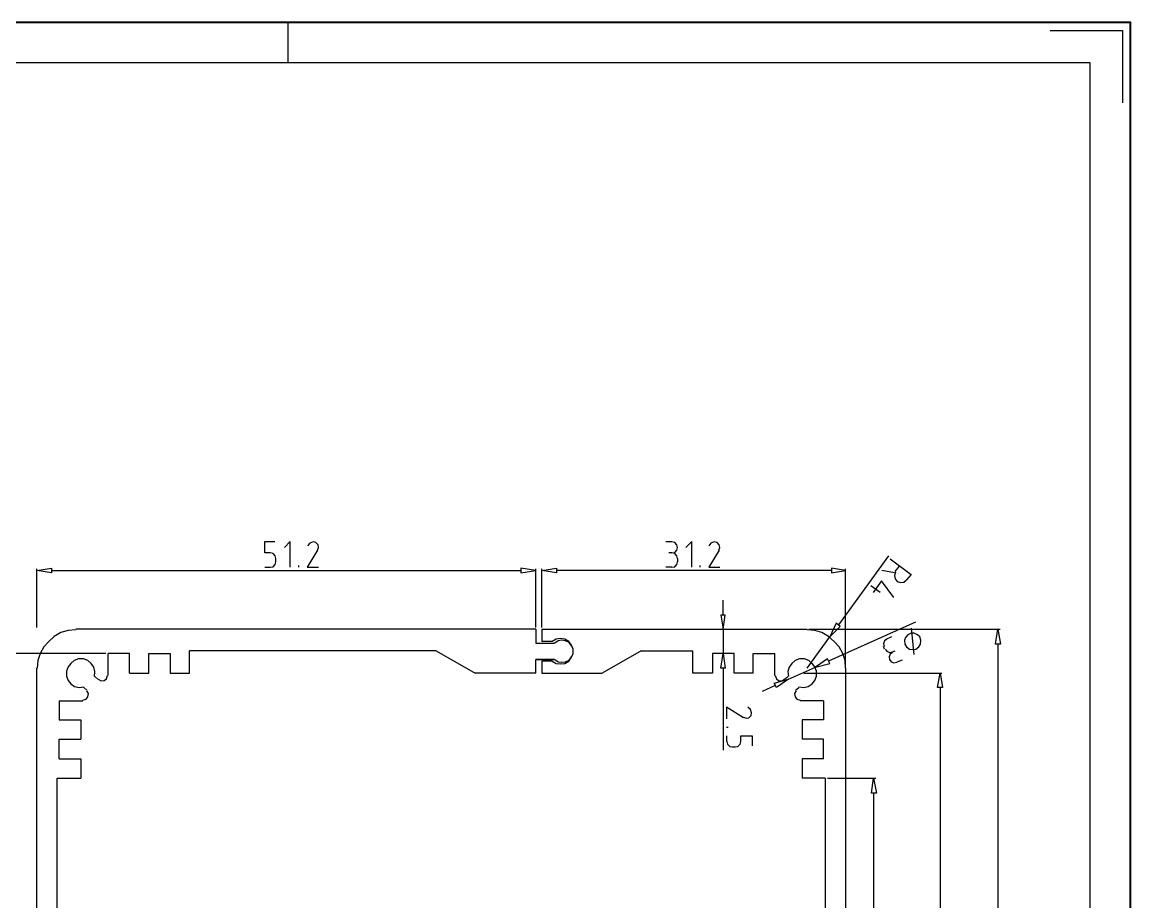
# Model space of a CAD drawing. Extents: x 0 to 7.8, y 0 to 11.
# Drawn here: x 2.73 to 7.78, y 6.96 to 10.97 of the extents above; entities that cross this region are included whole.
import ezdxf

# ---------------------------------------------------------------- set-up
doc = ezdxf.new("R2010")
doc.units = 0
doc.header["$MEASUREMENT"] = 0
doc.linetypes.add('AUSGEZOGEN', pattern=[0])
doc.layers.get('0').update_dxf_attribs({"linetype": 'AUSGEZOGEN'})

msp = doc.modelspace()

# ---------------------------------------------------------------- linework, layer by layer
for points in [[(0.1125, 0.125), (7.7775, 0.125), (7.7775, 0.125), (7.7775, 10.9675), (7.7775, 10.9675), (0.1125, 10.9675)], [(7.775, 10.965), (0.1125, 10.965), (0.1125, 10.965), (0.1125, 0.125), (0.1125, 0.125), (7.775, 0.125), (7.775, 0.125), (7.775, 10.965)], [(3.9425, 10.965), (3.9425, 10.7825)], [(7.41, 10.93), (7.74, 10.93), (7.74, 10.93), (7.74, 10.6)], [(6.8625, 10.7825), (0.295, 10.7825), (0.295, 10.7825), (0.295, 0.3075), (0.295, 0.3075), (7.5925, 0.3075)], [(7.5925, 0.3075), (7.5925, 10.7825), (7.5925, 10.7825), (0.295, 10.7825)], [(3.8625, 8.5525), (3.8375, 8.5525), (3.8375, 8.5525), (3.8375, 8.605), (3.8375, 8.605), (3.8825, 8.605)], [(3.9525, 8.4875), (3.9525, 8.605), (3.9525, 8.605), (3.9275, 8.5775)], [(4.0775, 8.565), (4.0825, 8.5775), (4.0825, 8.5775), (4.08, 8.59), (4.08, 8.59), (4.07, 8.6), (4.07, 8.6), (4.0575, 8.6025), (4.0575, 8.6025), (4.0425, 8.5975), (4.0425, 8.5975), (4.0325, 8.585)], [(5.6625, 8.605), (5.69, 8.605)], [(5.69, 8.5525), (5.7025, 8.555), (5.7025, 8.555), (5.7125, 8.565), (5.7125, 8.565), (5.715, 8.5775), (5.715, 8.5775), (5.7125, 8.59), (5.7125, 8.59), (5.7025, 8.6), (5.7025, 8.6), (5.69, 8.6025)], [(5.78, 8.4875), (5.78, 8.605), (5.78, 8.605), (5.7525, 8.5775)], [(5.9025, 8.565), (5.9075, 8.5775), (5.9075, 8.5775), (5.905, 8.59), (5.905, 8.59), (5.895, 8.6), (5.895, 8.6), (5.8825, 8.6025), (5.8825, 8.6025), (5.8675, 8.5975), (5.8675, 8.5975), (5.8575, 8.585)], [(3.8875, 8.5275), (3.885, 8.54), (3.885, 8.54), (3.875, 8.55), (3.875, 8.55), (3.8625, 8.5525)], [(3.8875, 8.5125), (3.8875, 8.5275)], [(4.0775, 8.565), (4.03, 8.4875), (4.03, 8.4875), (4.0825, 8.4875)], [(5.69, 8.5525), (5.675, 8.5525)], [(5.715, 8.5275), (5.7125, 8.54), (5.7125, 8.54), (5.7025, 8.55), (5.7025, 8.55), (5.69, 8.5525)], [(5.715, 8.5275), (5.715, 8.5125)], [(5.905, 8.565), (5.8575, 8.4875), (5.8575, 8.4875), (5.9075, 8.4875)], [(6.675, 8.54), (6.4475, 8.225)], [(6.6825, 8.525), (6.7775, 8.455), (6.7775, 8.455), (6.7575, 8.43)], [(2.8675, 8.4825), (2.8675, 8.4625), (2.8675, 8.4625), (2.8, 8.4725), (2.8675, 8.4825), (2.8675, 8.4825)], [(2.8, 8.2125), (2.8, 8.48)], [(3.8375, 8.4875), (3.8625, 8.4875)], [(3.8625, 8.4875), (3.875, 8.49), (3.875, 8.49), (3.885, 8.5), (3.885, 8.5), (3.8875, 8.5125)], [(3.9925, 8.4875), (3.9925, 8.495)], [(5.0025, 8.4825), (5.0025, 8.4625), (5.0025, 8.4625), (5.07, 8.4725), (5.0025, 8.4825), (5.0025, 8.4825)], [(5.07, 8.2125), (5.07, 8.48)], [(5.165, 8.4825), (5.165, 8.4625), (5.165, 8.4625), (5.0975, 8.4725), (5.165, 8.4825), (5.165, 8.4825)], [(5.0975, 8.2125), (5.0975, 8.48)], [(5.69, 8.4875), (5.6625, 8.4875)], [(5.69, 8.4875), (5.7025, 8.49), (5.7025, 8.49), (5.7125, 8.5), (5.7125, 8.5), (5.715, 8.5125)], [(5.8175, 8.4875), (5.8175, 8.495)], [(6.415, 8.4825), (6.415, 8.4625), (6.415, 8.4625), (6.48, 8.4725), (6.415, 8.4825), (6.415, 8.4825)], [(6.48, 8.0375), (6.48, 8.48)], [(6.705, 8.4675), (6.725, 8.4925)], [(2.8675, 8.4725), (5.0025, 8.4725)], [(6.415, 8.4725), (5.165, 8.4725)], [(6.7, 8.35), (6.6425, 8.425), (6.6425, 8.425), (6.605, 8.3725)], [(6.7025, 8.4625), (6.645, 8.4725)], [(6.7075, 8.465), (6.7025, 8.45), (6.7025, 8.45), (6.705, 8.435), (6.705, 8.435), (6.715, 8.4225), (6.715, 8.4225), (6.73, 8.4175), (6.73, 8.4175), (6.745, 8.42), (6.745, 8.42), (6.7575, 8.43)], [(6.6375, 8.3725), (6.595, 8.4025)], [(5.9225, 8.27), (5.9225, 8.3375)], [(5.9325, 8.27), (5.9125, 8.27), (5.9125, 8.27), (5.9225, 8.205), (5.9325, 8.27), (5.9325, 8.27)], [(6.7975, 8.2375), (6.4025, 8.06)], [(6.455, 8.2175), (6.4375, 8.2325), (6.4375, 8.2325), (6.4075, 8.17), (6.455, 8.2175), (6.455, 8.2175)], [(2.9775, 8.2025), (2.9425, 8.2), (2.9425, 8.2), (2.91, 8.19), (2.91, 8.19), (2.88, 8.1725), (2.88, 8.1725), (2.855, 8.15), (2.855, 8.15), (2.8325, 8.125), (2.8325, 8.125), (2.815, 8.095), (2.815, 8.095), (2.805, 8.0625), (2.805, 8.0625), (2.8025, 8.0275)], [(5.07, 8.205), (2.9775, 8.205)], [(5.07, 8.205), (5.07, 8.1425), (5.07, 8.1425), (5.155, 8.1425)], [(5.0975, 8.205), (5.0975, 8.15)], [(5.0975, 8.205), (6.305, 8.205)], [(5.9225, 8.205), (5.9225, 8.095)], [(6.48, 8.0275), (6.4775, 8.0625), (6.4775, 8.0625), (6.4675, 8.095), (6.4675, 8.095), (6.45, 8.125), (6.45, 8.125), (6.4275, 8.15), (6.4275, 8.15), (6.4025, 8.1725), (6.4025, 8.1725), (6.3725, 8.19), (6.3725, 8.19), (6.34, 8.2), (6.34, 8.2), (6.305, 8.2025)], [(6.3125, 8.205), (7.1825, 8.205)], [(6.665, 8.16), (6.69, 8.1725)], [(6.8, 8.115), (6.8125, 8.125), (6.8125, 8.125), (6.82, 8.1375), (6.82, 8.1375), (6.8225, 8.155), (6.8225, 8.155), (6.8175, 8.17), (6.8175, 8.17), (6.8075, 8.18), (6.8075, 8.18), (6.7925, 8.1875), (6.7925, 8.1875), (6.7775, 8.1875), (6.7775, 8.1875), (6.7625, 8.18), (6.7625, 8.18), (6.7525, 8.1675), (6.7525, 8.1675), (6.7475, 8.155), (6.7475, 8.155), (6.75, 8.1375), (6.75, 8.1375), (6.7575, 8.125), (6.7575, 8.125), (6.77, 8.115), (6.77, 8.115), (6.785, 8.1125), (6.785, 8.1125), (6.8, 8.115)], [(6.7775, 8.21), (6.79, 8.09)], [(7.185, 8.1375), (7.1625, 8.1375), (7.1625, 8.1375), (7.1725, 8.205), (7.185, 8.1375), (7.185, 8.1375)], [(5.145, 8.15), (5.0975, 8.15)], [(5.145, 8.06), (5.1625, 8.05), (5.1625, 8.05), (5.1825, 8.0475), (5.1825, 8.0475), (5.2025, 8.05), (5.2025, 8.05), (5.22, 8.06), (5.22, 8.06), (5.2325, 8.0775), (5.2325, 8.0775), (5.24, 8.095), (5.24, 8.095), (5.24, 8.115), (5.24, 8.115), (5.2325, 8.1325), (5.2325, 8.1325), (5.22, 8.15), (5.22, 8.15), (5.2025, 8.16), (5.2025, 8.16), (5.1825, 8.1625), (5.1825, 8.1625), (5.1625, 8.16), (5.1625, 8.16), (5.145, 8.15)], [(5.1575, 8.0675), (5.1725, 8.0575), (5.1725, 8.0575), (5.1875, 8.055), (5.1875, 8.055), (5.205, 8.0575), (5.205, 8.0575), (5.2225, 8.065), (5.2225, 8.065), (5.2325, 8.08), (5.2325, 8.08), (5.24, 8.095), (5.24, 8.095), (5.24, 8.115), (5.24, 8.115), (5.2325, 8.13), (5.2325, 8.13), (5.2225, 8.145), (5.2225, 8.145), (5.205, 8.1525), (5.205, 8.1525), (5.1875, 8.155), (5.1875, 8.155), (5.1725, 8.1525), (5.1725, 8.1525), (5.1575, 8.1425)], [(6.305, 8.0275), (6.4075, 8.17)], [(6.6675, 8.16), (6.6575, 8.1525), (6.6575, 8.1525), (6.6525, 8.14), (6.6525, 8.14), (6.655, 8.1275)], [(6.6575, 8.115), (6.6525, 8.1275)], [(7.1725, 8.1375), (7.1725, 2.9525)], [(3.115, 8.095), (2.5425, 8.095)], [(3.0625, 7.99), (3.065, 8.0125), (3.065, 8.0125), (3.06, 8.0325), (3.06, 8.0325), (3.0475, 8.05), (3.0475, 8.05), (3.0325, 8.0625), (3.0325, 8.0625), (3.0125, 8.07), (3.0125, 8.07), (2.99, 8.07), (2.99, 8.07), (2.97, 8.0625), (2.97, 8.0625), (2.955, 8.05), (2.955, 8.05), (2.9425, 8.035), (2.9425, 8.035), (2.935, 8.015), (2.935, 8.015), (2.935, 7.9925), (2.935, 7.9925), (2.9425, 7.9725), (2.9425, 7.9725), (2.955, 7.9575), (2.955, 7.9575), (2.9725, 7.945), (2.9725, 7.945), (2.9925, 7.94), (2.9925, 7.94), (3.015, 7.9425)], [(3.125, 8.005), (3.125, 8.095)], [(3.2225, 8.095), (3.125, 8.095)], [(3.125, 7.995), (3.125, 8.095)], [(3.2225, 8.005), (3.2225, 8.095)], [(3.31, 8.095), (3.4075, 8.095), (3.4075, 8.095), (3.4075, 8.005), (3.4075, 8.005), (3.495, 8.005), (3.495, 8.005), (3.495, 8.1075)], [(3.31, 8.005), (3.31, 8.095)], [(4.6175, 8.1075), (3.495, 8.1075)], [(4.6175, 8.1075), (4.795, 8.005)], [(5.55, 8.1075), (5.3725, 8.005)], [(5.55, 8.1075), (5.785, 8.1075)], [(5.9725, 8.095), (5.875, 8.095), (5.875, 8.095), (5.875, 8.005), (5.875, 8.005), (5.785, 8.005), (5.785, 8.005), (5.785, 8.1075)], [(5.9325, 8.0275), (5.9125, 8.0275), (5.9125, 8.0275), (5.9225, 8.095), (5.9325, 8.0275), (5.9325, 8.0275)], [(5.9725, 8.005), (5.9725, 8.095)], [(6.06, 8.005), (6.06, 8.095)], [(6.06, 8.095), (6.1575, 8.095)], [(6.1575, 7.995), (6.1575, 8.095)], [(6.2675, 7.9425), (6.29, 7.94), (6.29, 7.94), (6.31, 7.945), (6.31, 7.945), (6.3275, 7.9575), (6.3275, 7.9575), (6.34, 7.9725), (6.34, 7.9725), (6.3475, 7.9925), (6.3475, 7.9925), (6.3475, 8.015), (6.3475, 8.015), (6.34, 8.035), (6.34, 8.035), (6.3275, 8.05), (6.3275, 8.05), (6.3125, 8.0625), (6.3125, 8.0625), (6.2925, 8.07), (6.2925, 8.07), (6.27, 8.07), (6.27, 8.07), (6.25, 8.0625), (6.25, 8.0625), (6.235, 8.05), (6.235, 8.05), (6.2225, 8.0325), (6.2225, 8.0325), (6.2175, 8.0125), (6.2175, 8.0125), (6.22, 7.99)], [(6.4075, 8.05), (6.3975, 8.07), (6.3975, 8.07), (6.3425, 8.0325), (6.4075, 8.05), (6.4075, 8.05)], [(6.66, 8.115), (6.6675, 8.105), (6.6675, 8.105), (6.68, 8.1), (6.68, 8.1), (6.6925, 8.1025)], [(6.6925, 8.1), (6.6825, 8.0925), (6.6825, 8.0925), (6.6775, 8.08), (6.6775, 8.08), (6.68, 8.0675), (6.68, 8.0675), (6.6875, 8.0575), (6.6875, 8.0575), (6.7, 8.0525), (6.7, 8.0525), (6.7125, 8.055)], [(6.6925, 8.1025), (6.705, 8.1075)], [(2.8, 3.0625), (2.8, 8.0275)], [(5.07, 8.005), (5.07, 8.0675)], [(5.155, 8.0675), (5.07, 8.0675), (5.07, 8.0675), (5.155, 8.0675)], [(5.0975, 8.06), (5.0975, 8.005)], [(5.145, 8.06), (5.0975, 8.06)], [(5.9225, 8.0275), (5.9225, 7.655)], [(6.22, 7.9775), (6.3425, 8.0325)], [(6.48, 8.0275), (6.48, 3.0625)], [(6.7375, 8.065), (6.7125, 8.055)], [(3.0775, 7.9775), (3.065, 7.99)], [(3.08, 7.9775), (3.0925, 7.97), (3.0925, 7.97), (3.1075, 7.9725), (3.1075, 7.9725), (3.1175, 7.98), (3.1175, 7.98), (3.1225, 7.995)], [(3.2225, 8.005), (3.31, 8.005)], [(5.07, 8.005), (4.795, 8.005)], [(5.0975, 8.005), (5.3725, 8.005)], [(6.06, 8.005), (5.9725, 8.005)], [(6.165, 7.94), (6.155, 7.96), (6.155, 7.96), (6.22, 7.9775), (6.165, 7.94), (6.165, 7.94)], [(6.16, 7.995), (6.165, 7.98), (6.165, 7.98), (6.175, 7.9725), (6.175, 7.9725), (6.19, 7.97), (6.19, 7.97), (6.2025, 7.9775)], [(6.2025, 7.9775), (6.2175, 7.99)], [(6.29, 8.005), (6.9175, 8.005)], [(6.92, 7.94), (6.8975, 7.94), (6.8975, 7.94), (6.91, 8.005), (6.92, 7.94), (6.92, 7.94)], [(3.01, 7.8825), (3.025, 7.8875), (3.025, 7.8875), (3.0325, 7.8975), (3.0325, 7.8975), (3.035, 7.9125), (3.035, 7.9125), (3.0275, 7.925)], [(3.0275, 7.9275), (3.015, 7.94)], [(6.16, 7.95), (6.1, 7.9225)], [(6.255, 7.925), (6.2475, 7.9125), (6.2475, 7.9125), (6.25, 7.8975), (6.25, 7.8975), (6.2575, 7.8875), (6.2575, 7.8875), (6.2725, 7.8825)], [(6.2525, 7.9275), (6.2675, 7.94)], [(6.91, 7.94), (6.91, 3.15)], [(2.9025, 7.88), (2.9025, 7.7925)], [(2.9025, 7.88), (3, 7.88)], [(2.9025, 7.88), (3.01, 7.88)], [(6.38, 7.88), (6.2725, 7.88)], [(6.38, 7.88), (6.38, 7.7925)], [(6.015, 7.8025), (5.9375, 7.85), (5.9375, 7.85), (5.9375, 7.7975)], [(6.015, 7.805), (6.0275, 7.8), (6.0275, 7.8), (6.04, 7.8025), (6.04, 7.8025), (6.05, 7.8125), (6.05, 7.8125), (6.0525, 7.825), (6.0525, 7.825), (6.0475, 7.84), (6.0475, 7.84), (6.035, 7.85)], [(2.9025, 7.7925), (3, 7.7925)], [(3, 7.7925), (3, 7.705)], [(6.2825, 7.7925), (6.2825, 7.705)], [(6.38, 7.7925), (6.2825, 7.7925)], [(5.9375, 7.76), (5.945, 7.76)], [(5.9375, 7.72), (5.9375, 7.695)], [(6.0025, 7.695), (6.0025, 7.72), (6.0025, 7.72), (6.055, 7.72), (6.055, 7.72), (6.055, 7.675)], [(2.9025, 7.615), (2.9025, 7.705), (2.9025, 7.705), (3, 7.705)], [(5.94, 7.695), (5.9425, 7.6825), (5.9425, 7.6825), (5.9525, 7.6725), (5.9525, 7.6725), (5.965, 7.67)], [(5.965, 7.67), (5.9775, 7.67)], [(5.9775, 7.67), (5.99, 7.6725), (5.99, 7.6725), (6, 7.6825), (6, 7.6825), (6.0025, 7.695)], [(6.38, 7.615), (6.38, 7.705), (6.38, 7.705), (6.2825, 7.705)], [(2.9025, 7.615), (3, 7.615)], [(3, 7.615), (3, 7.5275)], [(6.2825, 7.615), (6.2825, 7.5275)], [(6.38, 7.615), (6.2825, 7.615)], [(2.8925, 5.7675), (2.8925, 7.5275)], [(2.8925, 7.5275), (3, 7.5275)], [(6.3875, 7.5275), (6.2825, 7.5275)], [(6.3875, 7.5275), (6.3875, 5.7675)], [(6.3975, 7.5275), (6.6175, 7.5275)], [(6.62, 7.46), (6.5975, 7.46), (6.5975, 7.46), (6.6075, 7.5275), (6.62, 7.46), (6.62, 7.46)], [(6.6075, 7.46), (6.6075, 5.8325)]]:
    msp.add_lwpolyline(points)

doc.saveas('drawing.dxf')
